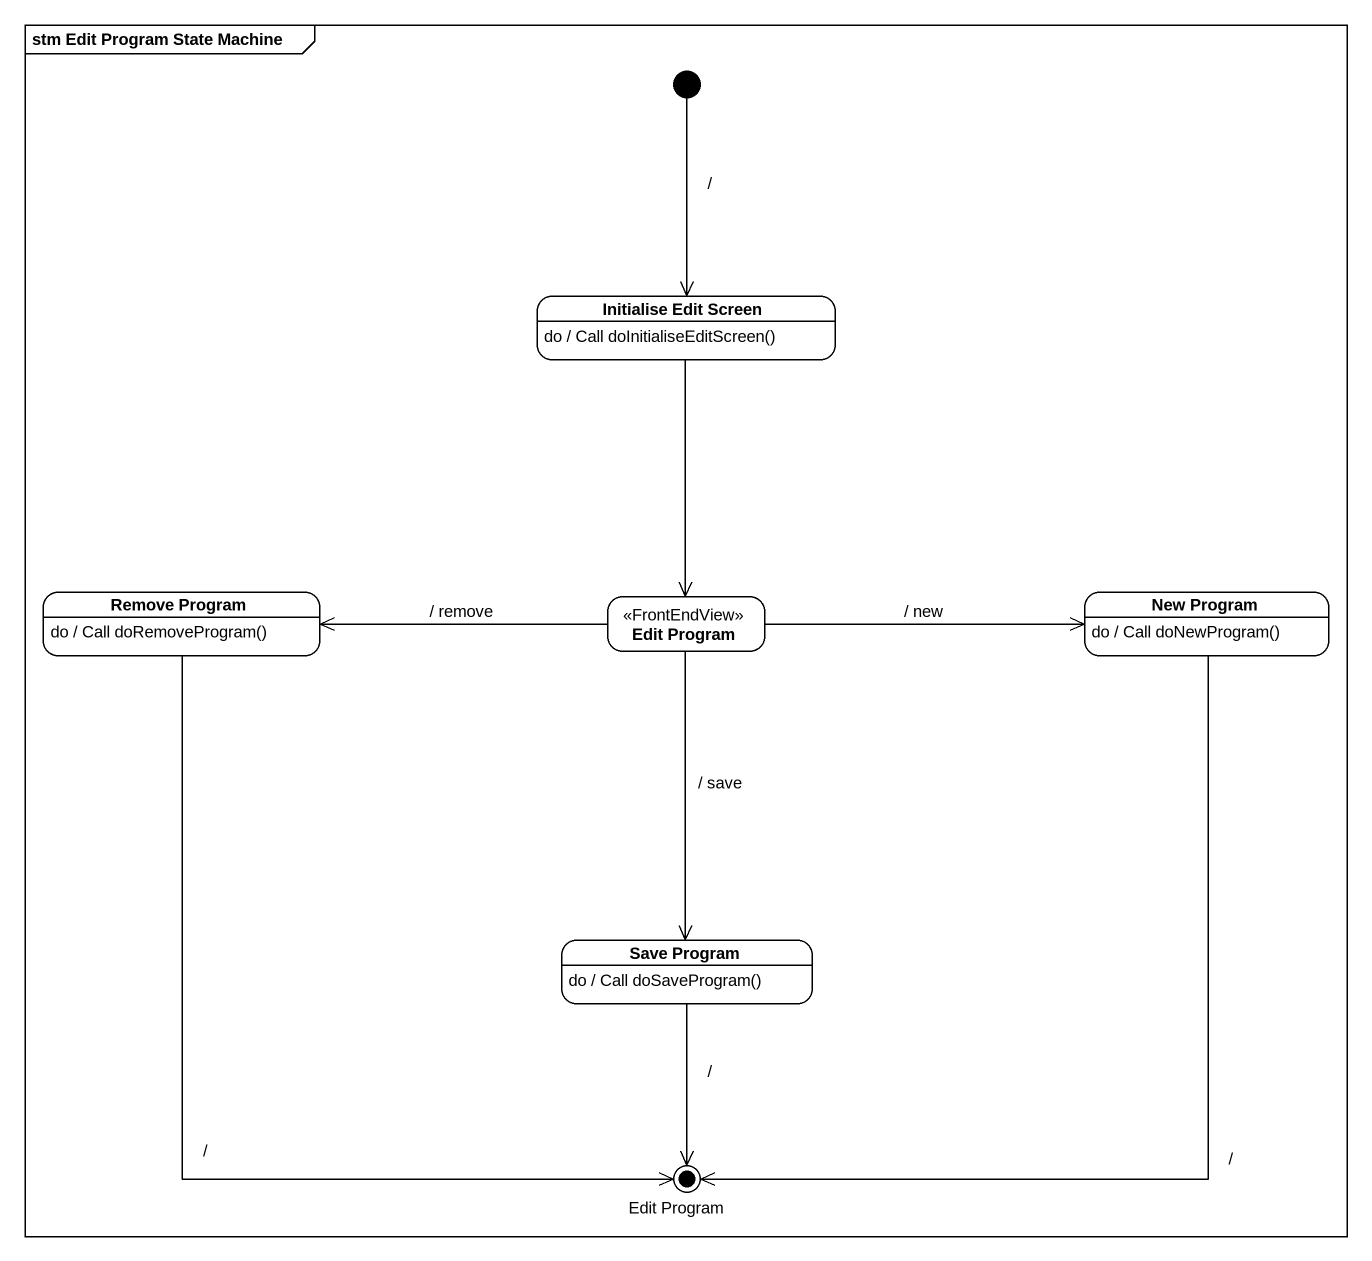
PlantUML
@startuml
mainframe stm Edit Program State Machine
hide empty description
state "Initialise Edit Screen" as Initialise_Edit_Screen
Initialise_Edit_Screen : do / Call doInitialiseEditScreen()
state "Remove Program" as Remove_Program
Remove_Program : do / Call doRemoveProgram()
state "Edit Program" as Edit_Program <<FrontEndView>>
state "New Program" as New_Program
New_Program : do / Call doNewProgram()
state "Save Program" as Save_Program
Save_Program : do / Call doSaveProgram()
state "Edit Program" as Edit_Program_2 <<end>>
[*] --> Initialise_Edit_Screen : /
Initialise_Edit_Screen --> Edit_Program
Remove_Program --> Edit_Program_2 : /
Edit_Program -left-> Remove_Program : / remove
Edit_Program -right-> New_Program : / new
Edit_Program --> Save_Program : / save
New_Program --> Edit_Program_2 : /
Save_Program --> Edit_Program_2 : /
@enduml
